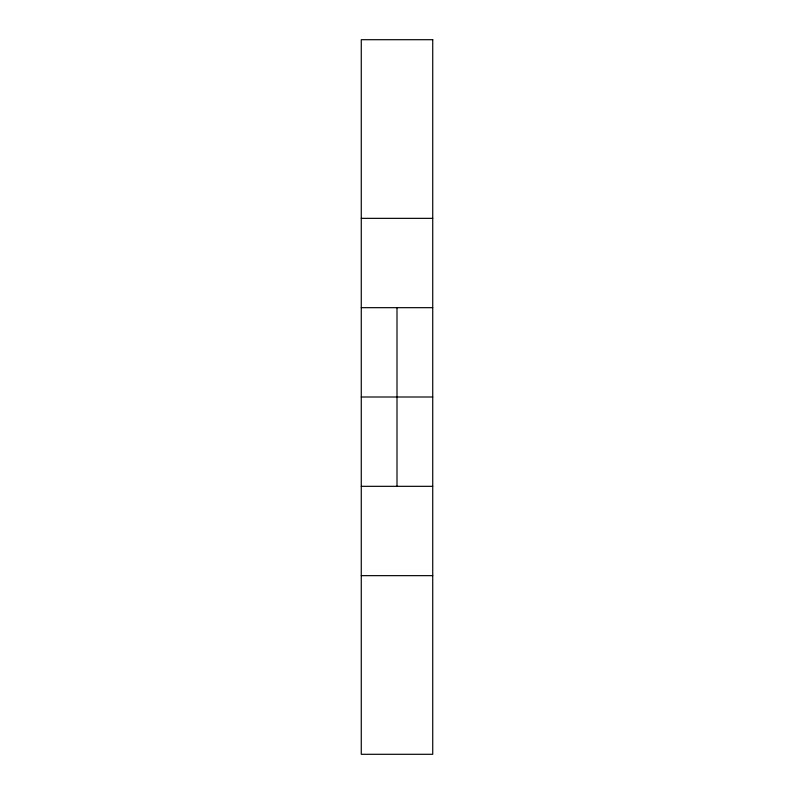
<?xml version="1.0" encoding="UTF-8"?>
<svg xmlns="http://www.w3.org/2000/svg" width="794" height="794" viewBox="0 0 794 794"><rect width="100%" height="100%" fill="white"/><g stroke="black" fill="none" stroke-linecap="round" stroke-linejoin="round"><path stroke-width="1.19" d="M361.27 218.35L432.73 218.35M361.27 307.675L432.73 307.675M361.27 397L432.73 397M361.27 486.325L432.73 486.325M361.27 575.65L432.73 575.65M397 307.675L397 486.325M432.73 39.7L361.27 39.7L361.27 754.3L432.73 754.3L432.73 39.7"/></g></svg>
